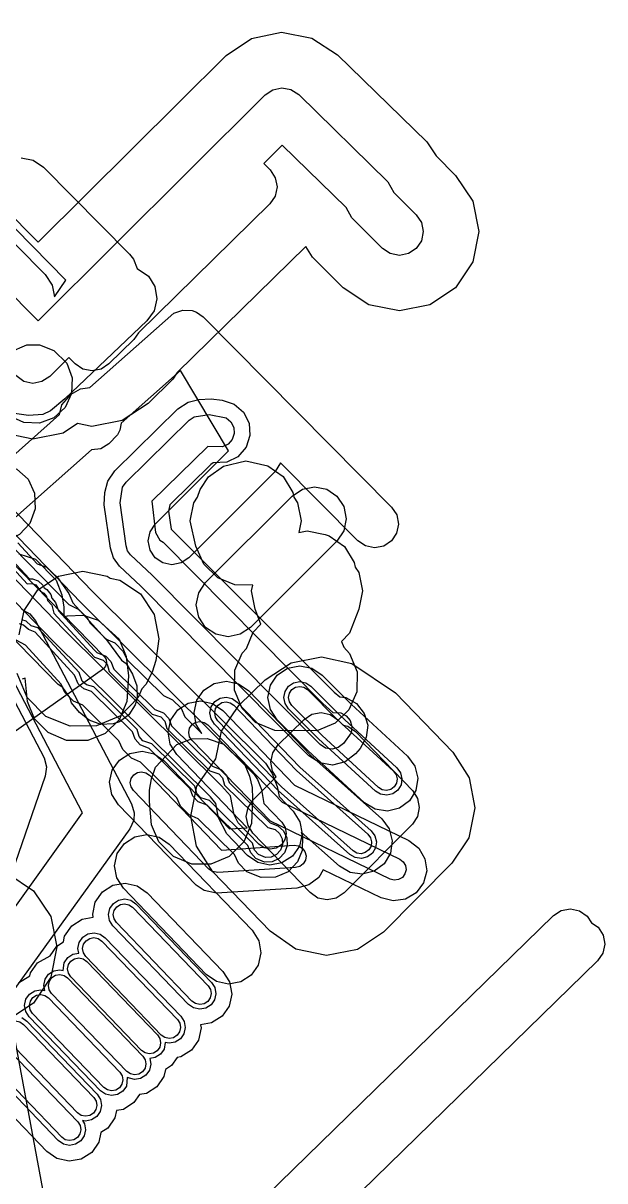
# Model space of a CAD drawing. Header units: metres. Extents: x -2677 to -840, y 169 to 1487.
# Drawn here: x -1588.8 to -1552.2, y 876.9 to 949.8 of the extents above; entities that cross this region are included whole.
import ezdxf

# ---------------------------------------------------------------- set-up
doc = ezdxf.new("R2010")
doc.units = ezdxf.units.M
doc.layers.add('AI_GREENING_EXCLUSIONS', color=1, linetype='Continuous')
doc.layers.add('AI_GREENING_LAWN', color=82, linetype='Continuous')

msp = doc.modelspace()

# ---------------------------------------------------------------- linework, layer by layer
at = {"layer": 'AI_GREENING_EXCLUSIONS'}
for points in [[(-1598.784, 947.024), (-1587.846, 935.99), (-1576.019, 947.756), (-1574.411, 948.829), (-1572.517, 949.212), (-1570.619, 948.847), (-1569, 947.791), (-1563.376, 942.304), (-1562.791, 941.423), (-1561.567, 940.198), (-1560.483, 938.576), (-1560.103, 936.662), (-1560.484, 934.749), (-1561.568, 933.127), (-1563.191, 932.044), (-1565.104, 931.663), (-1567.018, 932.044), (-1568.639, 933.129), (-1570.568, 935.058), (-1570.999, 935.722), (-1579.092, 927.787), (-1579.381, 927.364), (-1580.931, 925.844), (-1582.556, 924.764), (-1584.471, 924.388), (-1585.384, 924.572), (-1586.28, 923.977), (-1588.19, 923.6), (-1590.1, 923.981)], [(-1603.735, 947.047), (-1587.863, 931.036), (-1573.55, 945.275), (-1573.068, 945.597), (-1572.499, 945.712), (-1571.93, 945.602), (-1571.445, 945.285), (-1565.821, 939.799), (-1565.449, 939.131), (-1564.042, 937.724), (-1563.717, 937.237), (-1563.603, 936.663), (-1563.718, 936.089), (-1564.043, 935.603), (-1564.529, 935.277), (-1565.104, 935.163), (-1565.678, 935.278), (-1566.164, 935.603), (-1568.093, 937.533), (-1568.451, 938.174), (-1572.482, 942.106), (-1573.647, 940.947), (-1573.243, 940.54), (-1572.918, 940.05), (-1572.806, 939.473), (-1572.925, 938.897), (-1573.256, 938.411), (-1581.542, 930.286), (-1581.831, 929.863), (-1583.4, 928.325), (-1583.887, 928.001), (-1584.462, 927.888), (-1585.035, 928.004), (-1585.521, 928.33), (-1585.923, 928.734), (-1587.127, 927.536), (-1587.613, 927.213), (-1588.186, 927.1), (-1588.759, 927.214), (-1589.505, 927.798)], [(-1588.932, 941.303), (-1588.167, 941.148), (-1587.52, 940.712), (-1582.105, 935.249), (-1581.849, 934.932), (-1581.608, 934.331), (-1580.908, 933.861), (-1580.496, 933.198), (-1580.369, 932.428), (-1580.547, 931.668), (-1581.001, 931.034), (-1586.17, 926.131), (-1587.081, 925.385), (-1587.569, 925.154), (-1588.455, 925.081), (-1593.291, 925.772)], [(-1592.82, 939.412), (-1587.405, 933.949), (-1586.974, 933.298), (-1586.83, 932.557), (-1586.11, 933.607), (-1590.361, 937.895)], [(-1610.266, 938.099), (-1585.915, 913.189), (-1585.343, 912.882), (-1584.76, 912.363), (-1584.601, 912.035), (-1583.622, 911.04), (-1582.611, 909.676), (-1582.315, 909.465), (-1581.901, 908.804), (-1581.64, 908.068), (-1581.612, 907.288), (-1581.733, 906.858), (-1582.135, 906.232), (-1582.738, 905.797), (-1583.127, 905.662), (-1583.907, 905.635), (-1584.638, 905.908), (-1585.251, 906.385), (-1585.748, 906.987), (-1585.855, 907.335), (-1586.304, 907.959), (-1586.583, 908.15), (-1613.178, 935.356)], [(-1610.266, 938.099), (-1585.915, 913.189), (-1585.343, 912.882), (-1584.76, 912.363), (-1584.601, 912.035), (-1583.622, 911.04), (-1582.611, 909.676), (-1582.315, 909.465), (-1581.901, 908.804), (-1581.64, 908.068), (-1581.612, 907.288), (-1581.733, 906.858), (-1582.135, 906.232), (-1582.738, 905.797), (-1583.127, 905.662), (-1583.907, 905.635), (-1584.638, 905.908), (-1585.251, 906.385), (-1585.748, 906.987), (-1585.855, 907.335), (-1586.304, 907.959), (-1586.583, 908.15), (-1613.178, 935.356)], [(-1590.432, 921.662), (-1586.502, 925.155), (-1586.359, 925.755), (-1585.774, 926.428), (-1585.177, 926.769), (-1584.596, 926.849), (-1579.298, 931.523), (-1578.747, 931.719), (-1578.162, 931.69), (-1577.875, 931.585), (-1577.463, 931.291), (-1565.593, 919.305), (-1565.27, 918.817), (-1565.159, 918.243), (-1565.276, 917.669), (-1565.603, 917.184), (-1566.091, 916.861), (-1566.666, 916.75), (-1567.239, 916.867), (-1567.725, 917.194), (-1572.581, 922.098), (-1572.918, 921.555), (-1578.363, 916.121), (-1578.849, 915.797), (-1579.424, 915.683), (-1579.997, 915.798), (-1580.484, 916.123), (-1580.809, 916.61), (-1580.922, 917.184), (-1580.807, 917.758), (-1580.482, 918.245), (-1575.866, 922.852), (-1578.887, 927.91), (-1582.62, 924.592), (-1582.704, 924.164), (-1582.852, 923.869), (-1583.392, 923.288), (-1583.897, 922.992), (-1584.502, 922.919), (-1589.506, 918.47)], [(-1589.644, 929.073), (-1588.568, 929.521), (-1587.776, 929.521), (-1586.859, 929.18), (-1586.053, 928.374), (-1585.712, 927.457), (-1585.751, 926.471), (-1586.16, 925.589), (-1586.859, 924.942), (-1587.776, 924.601), (-1588.762, 924.64), (-1589.644, 925.049)], [(-1598.417, 928.467), (-1584.439, 914.008), (-1573.544, 903.189), (-1573.11, 902.54), (-1572.798, 901.716), (-1572.676, 901.087), (-1571.786, 900.162), (-1571.365, 899.505), (-1571.227, 898.737), (-1571.394, 897.974), (-1571.84, 897.334), (-1572.497, 896.913), (-1573.265, 896.775), (-1574.027, 896.942), (-1574.668, 897.388), (-1575.968, 898.739), (-1576.491, 899.746), (-1576.666, 900.654), (-1577.009, 901.066), (-1586.926, 910.899), (-1601.473, 925.94)], [(-1599.134, 927.77), (-1585.156, 913.311), (-1574.251, 902.481), (-1574.034, 902.157), (-1573.779, 901.526), (-1573.647, 900.654), (-1572.506, 899.468), (-1572.296, 899.14), (-1572.227, 898.756), (-1572.31, 898.375), (-1572.533, 898.055), (-1572.862, 897.844), (-1573.246, 897.775), (-1573.627, 897.859), (-1573.947, 898.082), (-1575.248, 899.433), (-1575.509, 899.936), (-1575.743, 901.144), (-1576.303, 901.774), (-1586.209, 911.596), (-1600.762, 926.642)], [(-1589.123, 917.056), (-1587.92, 915.74), (-1587.326, 915.525), (-1586.643, 914.882), (-1585.923, 913.873), (-1585.678, 913.289), (-1583.608, 911.026), (-1583.033, 910.764), (-1582.492, 910.224), (-1582.249, 909.69), (-1579.966, 907.446), (-1579.392, 907.186), (-1578.852, 906.646), (-1578.609, 906.112), (-1577.538, 905.06), (-1577.896, 905.619), (-1578.034, 906.387), (-1577.867, 907.149), (-1577.421, 907.79), (-1576.764, 908.211), (-1575.996, 908.348), (-1575.234, 908.182), (-1574.593, 907.736), (-1570.675, 903.665), (-1566.218, 899.683), (-1565.749, 899.059), (-1565.554, 898.304), (-1565.663, 897.531), (-1566.059, 896.859), (-1566.683, 896.389), (-1567.438, 896.195), (-1568.211, 896.304), (-1568.883, 896.7), (-1571.28, 898.841), (-1571.196, 898.59), (-1571.216, 897.701), (-1571.518, 896.979), (-1572.112, 896.359), (-1572.913, 896.004), (-1573.802, 895.984), (-1574.701, 896.359), (-1575.242, 896.9), (-1575.485, 897.433), (-1577.768, 899.677), (-1578.342, 899.938), (-1578.882, 900.478), (-1579.125, 901.011), (-1581.409, 903.255), (-1581.982, 903.516), (-1582.522, 904.056), (-1582.766, 904.589), (-1585.049, 906.833), (-1585.622, 907.094), (-1586.163, 907.634), (-1586.406, 908.168), (-1588.65, 910.612), (-1589.548, 911.114)], [(-1590.32, 916.407), (-1588.538, 914.49), (-1588.256, 914.506), (-1587.999, 914.413), (-1587.699, 914.017), (-1587.496, 913.901), (-1587.329, 913.685), (-1587.258, 913.425), (-1587, 913.147), (-1586.875, 912.641), (-1584.311, 909.865), (-1583.759, 909.686), (-1583.517, 909.417), (-1583.391, 908.961), (-1580.671, 906.287), (-1580.119, 906.108), (-1579.876, 905.839), (-1579.751, 905.383), (-1577.031, 902.709), (-1576.479, 902.53), (-1576.236, 902.261), (-1576.111, 901.805), (-1573.39, 899.131), (-1572.918, 899.005), (-1572.649, 898.763), (-1572.49, 898.43), (-1572.47, 898.056), (-1572.596, 897.706), (-1572.838, 897.437), (-1573.171, 897.278), (-1573.545, 897.258), (-1573.975, 897.437), (-1574.217, 897.706), (-1574.343, 898.162), (-1577.063, 900.836), (-1577.615, 901.015), (-1577.858, 901.284), (-1577.983, 901.74), (-1580.703, 904.415), (-1581.255, 904.594), (-1581.498, 904.862), (-1581.623, 905.319), (-1584.344, 907.993), (-1584.816, 908.118), (-1585.085, 908.361), (-1585.264, 908.897), (-1587.876, 911.722), (-1588.3, 911.847), (-1588.598, 912.134), (-1588.875, 912.226)], [(-1590.026, 916.556), (-1588.409, 914.794), (-1588.211, 914.802), (-1587.844, 914.67), (-1587.556, 914.406), (-1587.472, 914.226), (-1587.299, 914.127), (-1587.06, 913.819), (-1586.997, 913.585), (-1586.752, 913.314), (-1586.581, 912.79), (-1584.328, 910.332), (-1584.155, 910.159), (-1583.592, 909.935), (-1583.268, 909.585), (-1583.097, 909.12), (-1580.515, 906.581), (-1579.951, 906.357), (-1579.628, 906.007), (-1579.457, 905.542), (-1576.875, 903.003), (-1576.311, 902.779), (-1575.987, 902.429), (-1575.817, 901.964), (-1573.235, 899.425), (-1572.75, 899.254), (-1572.401, 898.93), (-1572.196, 898.49), (-1572.176, 897.997), (-1572.347, 897.538), (-1572.671, 897.189), (-1573.111, 896.984), (-1573.604, 896.964), (-1574.142, 897.189), (-1574.466, 897.538), (-1574.637, 898.003), (-1577.219, 900.542), (-1577.783, 900.767), (-1578.106, 901.116), (-1578.277, 901.581), (-1580.859, 904.12), (-1581.423, 904.345), (-1581.747, 904.694), (-1581.917, 905.16), (-1584.499, 907.699), (-1584.984, 907.869), (-1585.333, 908.193), (-1585.558, 908.738), (-1588.046, 911.435), (-1588.468, 911.598), (-1588.77, 911.875), (-1589.03, 911.969)], [(-1589.077, 916.379), (-1588.027, 916.027), (-1586.717, 914.722), (-1586.356, 913.793), (-1586.235, 913.023), (-1586.232, 912.395), (-1586.015, 912.476), (-1585.021, 912.503), (-1584.072, 912.203), (-1582.747, 910.992), (-1582.3, 909.917), (-1582.167, 908.7), (-1582.261, 907.074), (-1582.759, 905.923), (-1583.636, 905.068), (-1584.72, 904.615), (-1586.07, 904.615), (-1587.221, 905.113), (-1588.076, 905.99), (-1588.529, 907.074), (-1588.662, 908.538), (-1588.857, 908.474)], [(-1589.045, 911.278), (-1588.741, 912.809), (-1587.873, 914.106), (-1586.576, 914.974), (-1585.045, 915.278), (-1583.514, 914.974), (-1583.315, 914.84), (-1583.315, 914.84), (-1582.712, 914.721), (-1581.415, 913.853), (-1580.547, 912.556), (-1580.243, 911.025), (-1580.45, 909.654), (-1580.676, 908.929), (-1581.069, 908.139), (-1581.318, 907.872), (-1581.547, 907.323), (-1582.67, 906.179), (-1584.179, 905.532), (-1585.84, 905.516), (-1587.362, 906.136), (-1588.549, 907.323), (-1589.169, 908.845)], [(-1588.899, 912.878), (-1588.384, 912.599), (-1588.016, 912.144), (-1581.966, 900.635), (-1581.8, 900.074), (-1581.834, 899.593), (-1582.077, 899.06), (-1589.596, 888.62)], [(-1590.568, 892.403), (-1585.054, 900.06), (-1590.672, 910.748)], [(-1590.995, 910.228), (-1587.472, 903.524), (-1587.324, 902.957), (-1587.404, 902.378), (-1590.575, 893.237)], [(-1589.092, 889.363), (-1588.376, 889.795), (-1588.334, 889.985), (-1587.888, 890.625), (-1587.104, 891.069), (-1586.687, 891.669), (-1586.265, 891.939), (-1586.185, 892.306), (-1585.739, 892.947), (-1585.739, 892.947), (-1585.082, 893.368), (-1584.386, 893.493), (-1584.419, 893.679), (-1584.253, 894.441), (-1583.807, 895.082), (-1583.15, 895.503), (-1582.382, 895.64), (-1581.619, 895.473), (-1580.979, 895.028), (-1576.218, 890.082), (-1575.797, 889.425), (-1575.66, 888.657), (-1575.827, 887.894), (-1576.272, 887.254), (-1576.929, 886.833), (-1577.625, 886.708), (-1577.592, 886.522), (-1577.759, 885.759), (-1578.205, 885.119), (-1578.862, 884.698), (-1579.103, 884.655), (-1579.452, 884.152), (-1579.835, 883.907), (-1579.932, 883.464), (-1580.378, 882.823), (-1581.035, 882.402), (-1581.474, 882.323), (-1581.828, 881.816), (-1582.485, 881.395), (-1582.927, 881.316), (-1583.028, 880.857), (-1583.474, 880.217), (-1583.899, 879.944), (-1584.034, 879.326), (-1584.48, 878.686), (-1585.137, 878.265), (-1585.905, 878.127), (-1586.667, 878.294), (-1587.308, 878.74), (-1592.068, 883.686)], [(-1583.859, 865.831), (-1555.396, 893.593), (-1554.905, 893.912), (-1554.33, 894.019), (-1553.757, 893.898), (-1553.274, 893.567), (-1553, 893.144), (-1552.587, 892.861), (-1552.268, 892.37), (-1552.161, 891.795), (-1552.283, 891.222), (-1552.614, 890.74), (-1581.513, 862.552)], [(-1589.75, 888.023), (-1587.024, 873.427)], [(-1588.889, 887.175), (-1588.569, 886.952), (-1584.14, 882.351), (-1583.93, 882.022), (-1583.861, 881.638), (-1583.944, 881.257), (-1584.167, 880.937), (-1584.496, 880.726), (-1584.88, 880.658), (-1585.069, 880.699), (-1585.069, 880.699), (-1584.936, 880.492), (-1584.867, 880.108), (-1584.951, 879.727), (-1585.173, 879.406), (-1585.502, 879.196), (-1585.886, 879.127), (-1586.267, 879.211), (-1586.587, 879.433), (-1591.348, 884.379)]]:
    msp.add_lwpolyline(points, dxfattribs=at)
for points in [[(-1575.514, 925.805), (-1574.923, 925.295), (-1574.572, 924.598), (-1574.515, 923.82), (-1574.76, 923.079), (-1575.269, 922.488), (-1575.966, 922.137), (-1576.834, 922.091), (-1576.972, 922), (-1579.566, 919.456), (-1579.641, 919.055), (-1579.467, 917.933), (-1569.218, 907.659), (-1568.851, 907.361), (-1568.481, 907.319), (-1567.798, 906.94), (-1567.313, 906.329), (-1567.098, 905.579), (-1567.187, 904.804), (-1567.566, 904.121), (-1567.861, 903.773), (-1568.509, 903.269), (-1569.305, 903.068), (-1570.115, 903.204), (-1570.802, 903.654), (-1581.391, 914.333), (-1582.731, 915.6), (-1583.11, 916.123), (-1583.303, 916.739), (-1583.687, 919.453), (-1583.644, 920.232), (-1583.458, 920.957), (-1583.018, 921.602), (-1579.053, 925.493), (-1578.4, 925.92), (-1577.739, 926.079), (-1576.961, 926.137), (-1576.255, 926.05), (-1575.514, 925.805)], [(-1575.507, 923.942), (-1575.63, 923.572), (-1575.885, 923.276), (-1576.233, 923.101), (-1577.168, 923.14), (-1580.69, 919.684), (-1580.461, 917.716), (-1580.196, 917.241), (-1579.982, 917.097), (-1569.926, 906.952), (-1569.284, 906.379), (-1568.786, 906.367), (-1568.445, 906.177), (-1568.202, 905.872), (-1568.095, 905.497), (-1568.139, 905.109), (-1568.624, 904.42), (-1568.948, 904.168), (-1569.346, 904.067), (-1569.751, 904.135), (-1570.094, 904.36), (-1580.683, 915.039), (-1582.027, 916.31), (-1582.216, 916.571), (-1582.313, 916.879), (-1582.697, 919.593), (-1582.538, 920.566), (-1582.318, 920.888), (-1578.352, 924.779), (-1578.026, 924.993), (-1577.083, 925.144), (-1576.007, 924.935), (-1575.712, 924.68), (-1575.536, 924.332), (-1575.507, 923.942)], [(-1574.41, 914.041), (-1574.339, 914.394), (-1575.459, 914.41), (-1576.543, 914.863), (-1577.416, 915.716), (-1577.913, 916.863), (-1578.275, 918.443), (-1578.045, 919.591), (-1577.816, 919.932), (-1577.641, 920.42), (-1577.131, 921.218), (-1576.18, 921.901), (-1574.781, 922.229), (-1573.381, 921.915), (-1572.43, 921.232), (-1571.813, 920.238), (-1571.745, 919.932), (-1571.516, 919.591), (-1571.287, 918.443), (-1571.429, 917.725), (-1570.916, 917.827), (-1569.768, 917.599), (-1569.516, 917.514), (-1568.565, 916.831), (-1567.948, 915.836), (-1567.88, 915.53), (-1567.652, 915.189), (-1567.422, 914.041), (-1567.649, 912.893), (-1568.251, 911.378), (-1568.758, 910.85), (-1568.607, 910.49), (-1568.238, 910.101), (-1567.77, 908.948), (-1567.784, 907.69), (-1568.276, 906.55), (-1569.144, 905.701), (-1570.297, 905.233), (-1572.953, 905.255), (-1574.163, 905.761), (-1575.012, 906.629), (-1575.48, 907.782), (-1575.466, 909.04), (-1575.012, 910.123), (-1574.74, 910.414), (-1574.311, 911.439), (-1573.83, 911.94), (-1574.183, 912.893), (-1574.41, 914.041)], [(-1588.043, 919.196), (-1588.384, 918.279), (-1589.031, 917.58), (-1589.913, 917.171), (-1590.899, 917.132), (-1591.816, 917.473), (-1592.515, 918.12), (-1592.924, 919.002), (-1592.963, 919.988), (-1592.622, 920.905), (-1591.975, 921.604), (-1591.093, 922.013), (-1590.107, 922.052), (-1589.19, 921.711), (-1588.491, 921.064), (-1588.082, 920.182), (-1588.043, 919.196)], [(-1574.479, 911.737), (-1575.129, 911.304), (-1575.894, 911.152), (-1576.659, 911.305), (-1577.308, 911.739), (-1577.741, 912.388), (-1577.892, 913.154), (-1577.739, 913.919), (-1577.305, 914.568), (-1571.861, 920.002), (-1571.212, 920.435), (-1570.446, 920.586), (-1569.681, 920.433), (-1569.032, 919.999), (-1568.6, 919.35), (-1568.448, 918.584), (-1568.601, 917.819), (-1569.035, 917.171), (-1574.479, 911.737)], [(-1573.562, 908.438), (-1571.928, 909.512), (-1570.007, 909.877), (-1568.093, 909.477), (-1565.34, 907.616), (-1561.744, 903.88), (-1560.701, 902.265), (-1560.346, 900.375), (-1560.73, 898.491), (-1561.797, 896.891), (-1566.097, 892.558), (-1567.741, 891.457), (-1569.684, 891.08), (-1571.621, 891.487), (-1573.248, 892.613), (-1576.844, 896.349), (-1577.887, 897.964), (-1578.242, 899.854), (-1577.858, 901.738), (-1576.667, 903.463), (-1576.305, 905.202), (-1575.212, 906.812), (-1573.562, 908.438)], [(-1567.294, 900.698), (-1570.875, 903.996), (-1572.794, 905.913), (-1573.227, 906.562), (-1573.379, 907.328), (-1573.227, 908.093), (-1572.793, 908.742), (-1572.144, 909.175), (-1571.378, 909.327), (-1570.613, 909.175), (-1569.964, 908.741), (-1568.134, 906.91), (-1564.584, 903.64), (-1564.124, 903.01), (-1563.941, 902.251), (-1564.061, 901.48), (-1564.468, 900.814), (-1565.098, 900.354), (-1565.857, 900.171), (-1566.628, 900.291), (-1567.294, 900.698)], [(-1566.616, 901.433), (-1570.197, 904.731), (-1572.086, 906.62), (-1572.303, 906.945), (-1572.379, 907.327), (-1572.303, 907.71), (-1572.086, 908.034), (-1571.761, 908.251), (-1571.379, 908.327), (-1570.996, 908.251), (-1570.672, 908.034), (-1568.827, 906.188), (-1565.261, 902.905), (-1565.032, 902.589), (-1564.94, 902.21), (-1565, 901.825), (-1565.203, 901.492), (-1565.519, 901.262), (-1565.898, 901.17), (-1566.283, 901.23), (-1566.616, 901.433)], [(-1569.994, 904.952), (-1571.874, 906.832), (-1572.026, 907.059), (-1572.079, 907.327), (-1572.026, 907.595), (-1571.874, 907.822), (-1571.647, 907.974), (-1571.379, 908.027), (-1571.111, 907.974), (-1570.884, 907.822), (-1569.035, 905.972), (-1565.465, 902.684), (-1565.304, 902.463), (-1565.239, 902.198), (-1565.282, 901.928), (-1565.424, 901.695), (-1565.645, 901.534), (-1565.91, 901.47), (-1566.18, 901.512), (-1566.413, 901.654), (-1569.994, 904.952)], [(-1563.58, 895.648), (-1564.051, 895.025), (-1564.724, 894.631), (-1565.497, 894.523), (-1566.252, 894.72), (-1569.896, 896.486), (-1570.177, 896), (-1570.797, 895.526), (-1571.551, 895.324), (-1576.628, 895.003), (-1577.39, 895.169), (-1577.91, 895.5), (-1582.791, 900.561), (-1583.212, 901.218), (-1583.35, 901.986), (-1583.183, 902.749), (-1582.737, 903.389), (-1582.08, 903.81), (-1581.312, 903.948), (-1580.55, 903.781), (-1579.909, 903.335), (-1575.793, 899.058), (-1574.684, 899.13), (-1579.11, 903.728), (-1579.531, 904.385), (-1579.669, 905.153), (-1579.502, 905.916), (-1579.056, 906.556), (-1578.399, 906.977), (-1577.631, 907.115), (-1576.869, 906.948), (-1576.228, 906.502), (-1571.715, 901.813), (-1564.508, 898.32), (-1563.885, 897.849), (-1563.491, 897.176), (-1563.383, 896.403), (-1563.58, 895.648)], [(-1566.65, 898.625), (-1566.552, 898.248), (-1566.607, 897.861), (-1566.805, 897.525), (-1567.117, 897.29), (-1567.495, 897.193), (-1567.881, 897.247), (-1568.217, 897.446), (-1572.73, 901.478), (-1576.755, 905.655), (-1576.965, 905.984), (-1577.034, 906.368), (-1576.951, 906.749), (-1576.728, 907.069), (-1576.399, 907.28), (-1576.015, 907.349), (-1575.634, 907.265), (-1575.314, 907.042), (-1571.369, 902.944), (-1566.884, 898.937), (-1566.65, 898.625)], [(-1566.92, 898.495), (-1566.852, 898.231), (-1566.89, 897.96), (-1567.029, 897.725), (-1567.247, 897.561), (-1567.511, 897.492), (-1567.782, 897.531), (-1568.017, 897.669), (-1572.53, 901.701), (-1576.539, 905.863), (-1576.686, 906.093), (-1576.734, 906.362), (-1576.676, 906.629), (-1576.52, 906.853), (-1576.29, 907.001), (-1576.021, 907.049), (-1575.754, 906.99), (-1575.53, 906.834), (-1571.578, 902.728), (-1567.084, 898.713), (-1566.92, 898.495)], [(-1573.083, 903.836), (-1572.755, 904.319), (-1571.105, 905.945), (-1570.615, 906.268), (-1570.038, 906.377), (-1569.464, 906.257), (-1568.98, 905.926), (-1568.651, 905.59), (-1568.35, 905.527), (-1567.861, 905.189), (-1564.265, 901.453), (-1563.953, 900.968), (-1563.846, 900.402), (-1563.961, 899.836), (-1564.281, 899.356), (-1568.581, 895.023), (-1569.075, 894.693), (-1569.657, 894.58), (-1570.238, 894.702), (-1570.727, 895.04), (-1574.323, 898.776), (-1574.635, 899.261), (-1574.742, 899.827), (-1574.627, 900.393), (-1574.307, 900.873), (-1572.859, 902.332), (-1573.093, 902.691), (-1573.202, 903.265), (-1573.083, 903.836)], [(-1577.925, 905.767), (-1577.656, 905.815), (-1577.389, 905.757), (-1577.165, 905.6), (-1572.491, 900.745), (-1565.075, 897.15), (-1564.857, 896.985), (-1564.719, 896.75), (-1564.681, 896.479), (-1564.75, 896.215), (-1564.915, 895.997), (-1565.15, 895.859), (-1565.421, 895.821), (-1565.685, 895.89), (-1573.214, 899.539), (-1578.174, 904.63), (-1578.321, 904.86), (-1578.369, 905.128), (-1578.311, 905.395), (-1578.155, 905.619), (-1577.925, 905.767)], [(-1574.539, 902.377), (-1574.384, 901.658), (-1574.345, 900.941), (-1574.422, 899.396), (-1574.892, 898.231), (-1575.814, 897.309), (-1576.979, 896.839), (-1578.167, 896.839), (-1579.332, 897.309), (-1580.254, 898.231), (-1580.707, 899.315), (-1580.84, 900.768), (-1580.839, 901.486), (-1580.722, 902.213), (-1580.461, 902.937), (-1579.124, 904.367), (-1578.193, 904.717), (-1577.199, 904.744), (-1576.149, 904.392), (-1574.839, 903.087), (-1574.539, 902.377)], [(-1581.992, 902.228), (-1581.836, 902.452), (-1581.606, 902.6), (-1581.337, 902.648), (-1581.07, 902.59), (-1580.846, 902.433), (-1576.311, 897.722), (-1571.725, 898.019), (-1571.454, 897.983), (-1571.218, 897.846), (-1571.052, 897.629), (-1570.981, 897.365), (-1571.017, 897.094), (-1571.154, 896.858), (-1571.371, 896.692), (-1571.635, 896.621), (-1576.544, 896.304), (-1576.87, 896.361), (-1577.094, 896.517), (-1581.854, 901.463), (-1582.002, 901.693), (-1582.05, 901.961), (-1581.992, 902.228)], [(-1577.266, 889.896), (-1582.479, 895.312), (-1582.9, 895.969), (-1583.038, 896.737), (-1582.871, 897.5), (-1582.425, 898.14), (-1581.768, 898.561), (-1581, 898.699), (-1580.238, 898.532), (-1579.597, 898.086), (-1574.384, 892.67), (-1573.963, 892.013), (-1573.825, 891.244), (-1573.992, 890.482), (-1574.438, 889.842), (-1575.095, 889.421), (-1575.863, 889.283), (-1576.625, 889.45), (-1577.266, 889.896)], [(-1587.054, 889.712), (-1588.137, 888.089), (-1589.76, 887.006), (-1590.459, 886.866), (-1591.458, 886.47), (-1593.436, 886.47), (-1594.486, 886.888), (-1595.077, 887.006), (-1596.7, 888.089), (-1597.783, 889.712), (-1598.164, 891.625), (-1597.783, 893.538), (-1596.7, 895.161), (-1595.077, 896.244), (-1594.45, 896.369), (-1593.436, 896.772), (-1591.458, 896.772), (-1590.496, 896.391), (-1589.76, 896.244), (-1588.137, 895.161), (-1587.054, 893.538), (-1586.673, 891.625), (-1587.054, 889.712)], [(-1583.113, 894.361), (-1582.785, 894.572), (-1582.401, 894.64), (-1582.02, 894.557), (-1581.699, 894.334), (-1576.939, 889.388), (-1576.728, 889.06), (-1576.66, 888.676), (-1576.743, 888.295), (-1576.966, 887.974), (-1577.294, 887.764), (-1577.678, 887.695), (-1578.06, 887.778), (-1578.38, 888.001), (-1583.14, 892.947), (-1583.351, 893.276), (-1583.42, 893.66), (-1583.336, 894.041), (-1583.113, 894.361)], [(-1582.905, 894.145), (-1582.675, 894.292), (-1582.406, 894.341), (-1582.14, 894.282), (-1581.916, 894.126), (-1577.155, 889.18), (-1577.008, 888.95), (-1576.959, 888.681), (-1577.018, 888.415), (-1577.174, 888.19), (-1577.404, 888.043), (-1577.673, 887.995), (-1577.94, 888.053), (-1578.164, 888.209), (-1582.924, 893.155), (-1583.072, 893.385), (-1583.12, 893.654), (-1583.061, 893.921), (-1582.905, 894.145)], [(-1585.046, 892.226), (-1584.717, 892.437), (-1584.333, 892.506), (-1583.952, 892.422), (-1583.632, 892.199), (-1578.871, 887.253), (-1578.661, 886.925), (-1578.592, 886.541), (-1578.675, 886.16), (-1578.898, 885.84), (-1579.227, 885.629), (-1579.611, 885.56), (-1579.846, 885.612), (-1579.923, 885.193), (-1580.146, 884.873), (-1580.474, 884.662), (-1580.829, 884.599), (-1580.765, 884.245), (-1580.849, 883.864), (-1581.072, 883.544), (-1581.4, 883.333), (-1581.784, 883.264), (-1582.244, 883.402), (-1582.298, 882.857), (-1582.521, 882.537), (-1582.849, 882.326), (-1583.234, 882.257), (-1583.615, 882.341), (-1583.935, 882.564), (-1588.425, 887.229), (-1588.636, 887.557), (-1588.704, 887.941), (-1588.621, 888.322), (-1588.398, 888.643), (-1588.07, 888.853), (-1587.686, 888.922), (-1587.441, 888.868), (-1587.501, 889.203), (-1587.418, 889.585), (-1587.195, 889.905), (-1586.866, 890.115), (-1586.482, 890.184), (-1586.281, 890.14), (-1586.216, 890.628), (-1585.994, 890.948), (-1585.665, 891.159), (-1585.298, 891.224), (-1585.352, 891.525), (-1585.268, 891.906), (-1585.046, 892.226)], [(-1584.608, 892.158), (-1584.339, 892.206), (-1584.072, 892.147), (-1583.848, 891.991), (-1579.087, 887.045), (-1578.94, 886.815), (-1578.892, 886.547), (-1578.95, 886.28), (-1579.106, 886.056), (-1579.336, 885.908), (-1579.605, 885.86), (-1579.872, 885.919), (-1580.096, 886.075), (-1584.856, 891.02), (-1585.004, 891.25), (-1585.052, 891.519), (-1584.994, 891.786), (-1584.838, 892.01), (-1584.608, 892.158)], [(-1585.556, 890.879), (-1585.287, 890.927), (-1585.02, 890.869), (-1584.796, 890.713), (-1580.335, 886.079), (-1580.188, 885.849), (-1580.14, 885.58), (-1580.198, 885.313), (-1580.354, 885.089), (-1580.584, 884.942), (-1580.853, 884.893), (-1581.12, 884.952), (-1581.344, 885.108), (-1585.804, 889.742), (-1585.952, 889.972), (-1586, 890.241), (-1585.942, 890.508), (-1585.786, 890.732), (-1585.556, 890.879)], [(-1587.143, 889.465), (-1586.987, 889.689), (-1586.757, 889.836), (-1586.488, 889.884), (-1586.221, 889.826), (-1585.997, 889.67), (-1581.261, 884.75), (-1581.114, 884.52), (-1581.065, 884.251), (-1581.124, 883.984), (-1581.28, 883.76), (-1581.51, 883.612), (-1581.779, 883.564), (-1582.045, 883.623), (-1582.27, 883.779), (-1587.005, 888.699), (-1587.153, 888.929), (-1587.201, 889.198), (-1587.143, 889.465)], [(-1588.19, 888.427), (-1587.96, 888.574), (-1587.691, 888.622), (-1587.424, 888.564), (-1587.2, 888.408), (-1582.71, 883.743), (-1582.563, 883.513), (-1582.515, 883.244), (-1582.573, 882.977), (-1582.729, 882.753), (-1582.959, 882.605), (-1583.228, 882.557), (-1583.495, 882.616), (-1583.719, 882.772), (-1588.209, 887.437), (-1588.356, 887.667), (-1588.405, 887.936), (-1588.346, 888.202), (-1588.19, 888.427)], [(-1589.775, 886.763), (-1589.545, 886.91), (-1589.276, 886.958), (-1589.009, 886.9), (-1588.785, 886.744), (-1584.356, 882.143), (-1584.209, 881.913), (-1584.161, 881.644), (-1584.219, 881.377), (-1584.375, 881.153), (-1584.605, 881.006), (-1584.874, 880.958), (-1585.141, 881.016), (-1585.365, 881.172), (-1589.794, 885.773), (-1589.941, 886.003), (-1589.989, 886.272), (-1589.931, 886.539), (-1589.775, 886.763)], [(-1591.113, 885.577), (-1590.883, 885.724), (-1590.614, 885.773), (-1590.347, 885.714), (-1590.123, 885.558), (-1585.363, 880.612), (-1585.215, 880.382), (-1585.167, 880.114), (-1585.225, 879.847), (-1585.382, 879.623), (-1585.611, 879.475), (-1585.88, 879.427), (-1586.147, 879.485), (-1586.371, 879.641), (-1591.132, 884.587), (-1591.279, 884.817), (-1591.327, 885.086), (-1591.269, 885.353), (-1591.113, 885.577)]]:
    msp.add_lwpolyline(points, close=True, dxfattribs=at)
at = {"layer": 'AI_GREENING_LAWN'}
msp.add_lwpolyline([(-1645.822, 972.934), (-1618.846, 945.854), (-1618.843, 945.851), (-1583.68, 909.897), (-1583.566, 909.715), (-1583.539, 909.502), (-1583.604, 909.298), (-1583.748, 909.139), (-1603.696, 895.007), (-1603.87, 894.928), (-1604.06, 894.92), (-1604.239, 894.984), (-1604.239, 894.984), (-1604.382, 895.109), (-1604.467, 895.279), (-1609.101, 911.787), (-1609.128, 911.85), (-1639.033, 960.78)], dxfattribs=at)

doc.saveas('drawing.dxf')
